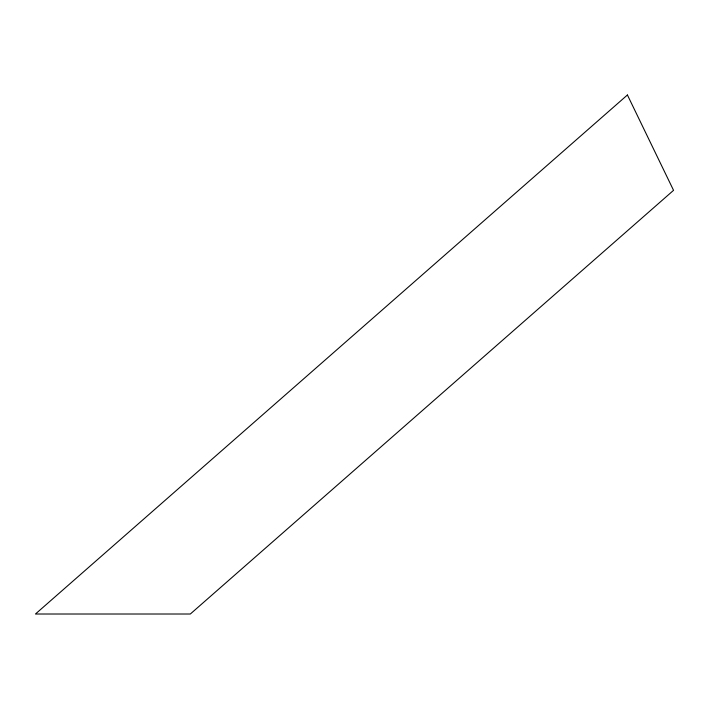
<?xml version="1.0" encoding="UTF-8"?>
<svg xmlns="http://www.w3.org/2000/svg" width="709" height="709" viewBox="0 0 709 709"><rect width="100%" height="100%" fill="white"/><g stroke="black" fill="none" stroke-linecap="round" stroke-linejoin="round"><path stroke-width="1.06" d="M627.421 94.988L35.45 614.012L190.322 614.012L673.55 190.331L627.421 94.988"/></g></svg>
